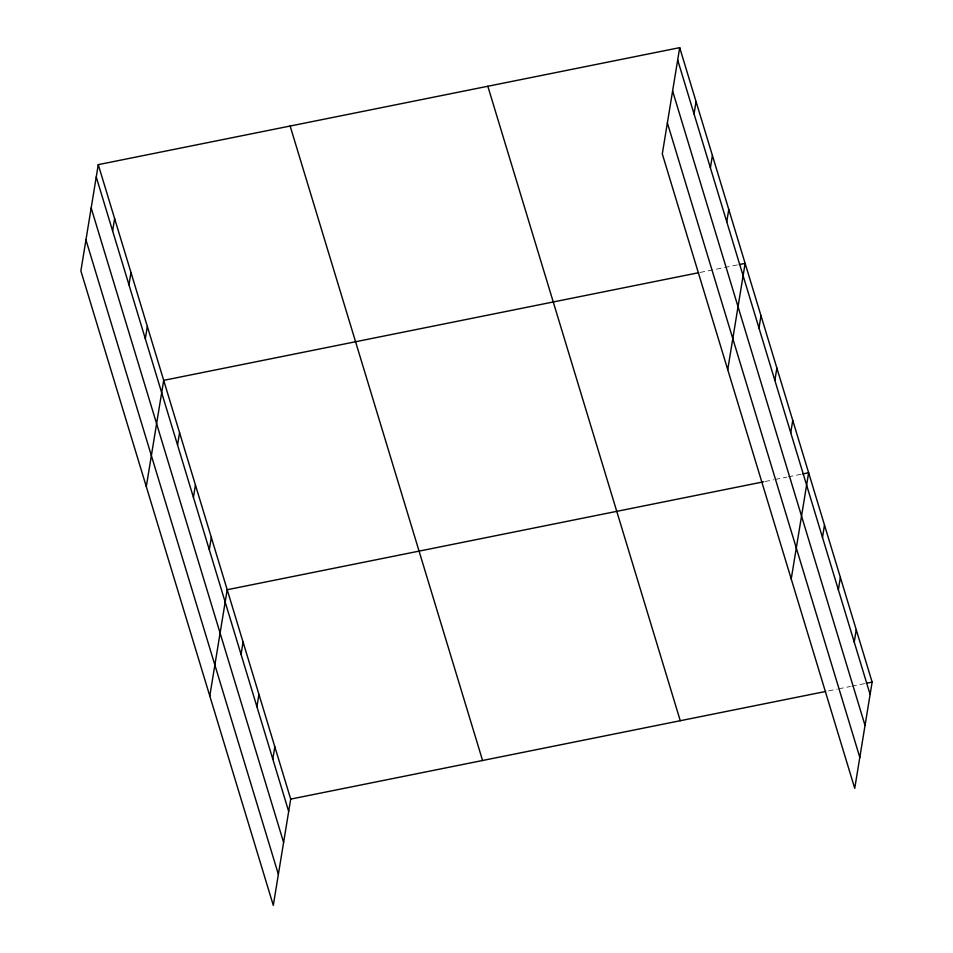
<?xml version="1.0" encoding="UTF-8"?>
<svg xmlns="http://www.w3.org/2000/svg" width="953" height="953" viewBox="0 0 953 953"><rect width="100%" height="100%" fill="white"/><g stroke="black" fill="none" stroke-linecap="round" stroke-linejoin="round"><path stroke-width="0.71" stroke-dasharray="4.76 3.57" d="M700.062 272.439L737.86 264.827M765.021 481.515L773.741 479.764M775.194 479.466L786.821 477.131M788.274 476.834L801.366 474.201M828.526 690.889L837.246 689.138M838.7 688.84L850.326 686.505M851.779 686.208L864.859 683.575"/><path stroke-width="1.43" d="M98.266 164.643L80.874 270.89L273.297 905.35L290.701 799.102L98.266 164.643L679.703 47.65L872.126 682.11L854.734 788.357L662.299 153.898L679.703 47.65M112.609 230.9L114.622 218.571M128.965 284.828L130.978 272.498M145.321 338.756L147.334 326.426M146.297 486.602L163.69 380.354L698.609 272.725M177.544 445.027L179.569 432.698M193.423 497.371L195.448 485.041M209.303 549.714L211.316 537.385M209.791 695.976L227.195 589.728L763.567 481.813M241.049 654.401L243.075 642.072M256.929 706.745L258.942 694.415M272.796 759.088L274.821 746.759M694.034 113.907L696.059 101.578M710.39 167.847L712.415 155.506M726.758 221.775L728.771 209.434M727.735 369.609L745.127 263.373L739.314 264.541M758.981 328.046L761.006 315.717M774.86 380.39L776.874 368.061M790.74 432.733L792.753 420.404M791.228 578.983L808.632 472.748L802.819 473.915M822.487 537.421L824.5 525.079M838.366 589.764L840.379 577.423M854.233 642.108L856.259 629.766M290.701 799.102L825.62 691.473M866.313 683.289L872.126 682.11M677.678 59.979L870.113 694.451M672.604 90.976L865.038 725.436M667.374 122.901L859.809 757.373M487.829 86.258L680.263 720.718M290.141 126.034L482.575 760.494M96.253 176.972L288.676 811.432M91.178 207.968L283.601 842.428M85.949 239.894L278.371 874.354"/></g></svg>
